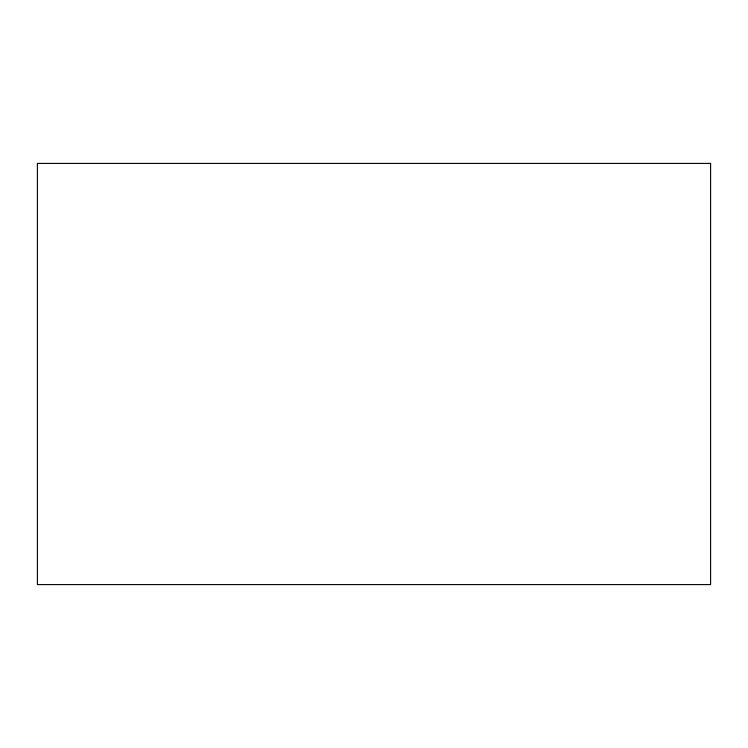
<?xml version="1.0" encoding="UTF-8"?>
<svg xmlns="http://www.w3.org/2000/svg" width="748" height="748" viewBox="0 0 748 748"><rect width="100%" height="100%" fill="white"/><g stroke="black" fill="none" stroke-linecap="round" stroke-linejoin="round"><path stroke-width="1.12" d="M710.6 163.41L37.4 163.41L37.4 584.59L710.6 584.59L710.6 163.41"/></g></svg>
